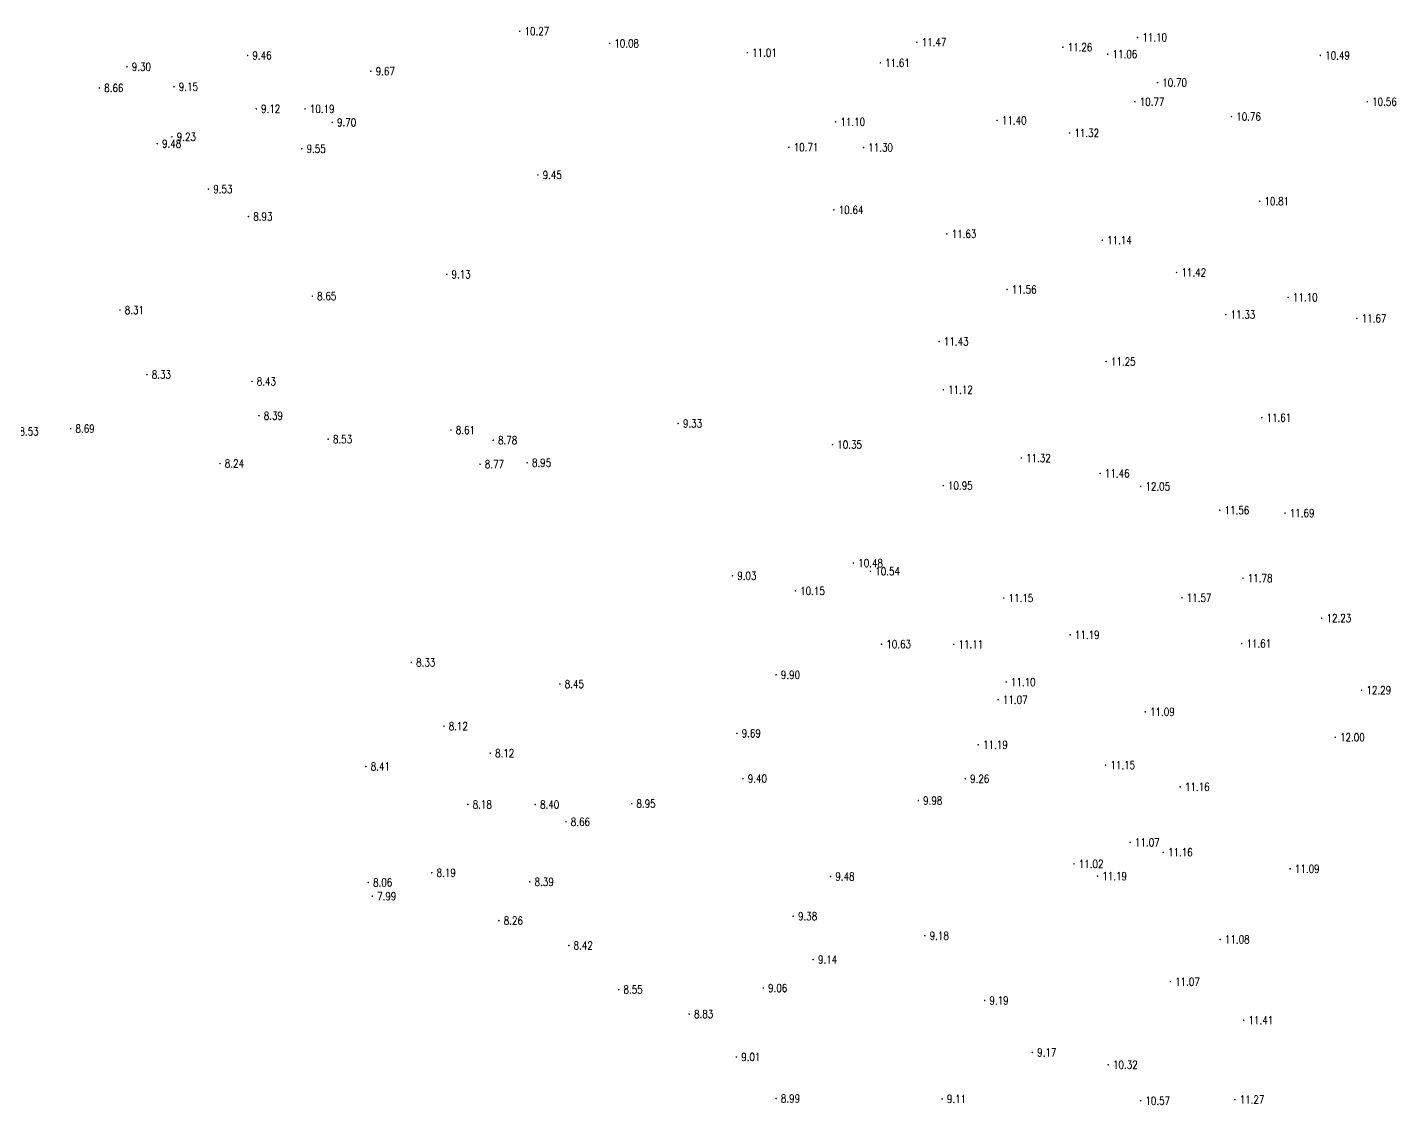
# Model space of a CAD drawing. Extents: x 476861 to 479475, y 2367369 to 2370541.
# Drawn here: x 477929.7 to 478100.3, y 2368490.8 to 2368625.5 of the extents above; entities that cross this region are included whole.
import ezdxf
from ezdxf.enums import TextEntityAlignment as Align

# ---------------------------------------------------------------- set-up
doc = ezdxf.new("R2010")
doc.units = 0
doc.header["$LTSCALE"] = 0.5
doc.layers.get('0').update_dxf_attribs({"linetype": 'CONTINUOUS'})
doc.layers.add('GCD', color=1, linetype='CONTINUOUS')
doc.styles.add('HZ', font='rs.shx', dxfattribs={"width": 0.8, "bigfont": 'hztxt.shx'})

# ---------------------------------------------------------------- blocks, each defined once
blk = doc.blocks.new('GC200')
at = {"linetype": 'Continuous', "const_width": 0.2, "flags": 128}
blk.add_lwpolyline([(-0.1, 0, 1), (0.1, 0, 1)], format="xyb", close=True, dxfattribs=at)

msp = doc.modelspace()

# ---------------------------------------------------------------- block references
at = {"layer": 'GCD', "linetype": 'Continuous'}
ref = msp.add_blockref('GC200', (477991.28, 2368624.993, 10.271), dxfattribs=dict(at, xscale=0.5, yscale=0.5, zscale=0.5))
ref.add_attrib('height', '10.27', dxfattribs={"linetype": 'Continuous', "height": 1, "style": 'HZ', "width": 0.8}).set_placement((477991.88, 2368624.993, 10.271), align=Align.MIDDLE_LEFT)
ref = msp.add_blockref('GC200', (478002.507, 2368623.477, 10.077), dxfattribs=dict(at, xscale=0.5, yscale=0.5, zscale=0.5))
ref.add_attrib('height', '10.08', dxfattribs={"linetype": 'Continuous', "height": 1, "style": 'HZ', "width": 0.8}).set_placement((478003.107, 2368623.477, 10.077), align=Align.MIDDLE_LEFT)
ref = msp.add_blockref('GC200', (478040.922, 2368623.619, 11.47), dxfattribs=dict(at, xscale=0.5, yscale=0.5, zscale=0.5))
ref.add_attrib('height', '11.47', dxfattribs={"linetype": 'Continuous', "height": 1, "style": 'HZ', "width": 0.8}).set_placement((478041.522, 2368623.619, 11.47), align=Align.MIDDLE_LEFT)
ref = msp.add_blockref('GC200', (478059.167, 2368622.999, 11.264), dxfattribs=dict(at, xscale=0.5, yscale=0.5, zscale=0.5))
ref.add_attrib('height', '11.26', dxfattribs={"linetype": 'Continuous', "height": 1, "style": 'HZ', "width": 0.8}).set_placement((478059.767, 2368622.999, 11.264), align=Align.MIDDLE_LEFT)
ref = msp.add_blockref('GC200', (478068.501, 2368624.218, 11.102), dxfattribs=dict(at, xscale=0.5, yscale=0.5, zscale=0.5))
ref.add_attrib('height', '11.10', dxfattribs={"linetype": 'Continuous', "height": 1, "style": 'HZ', "width": 0.8}).set_placement((478069.101, 2368624.218, 11.102), align=Align.MIDDLE_LEFT)
ref = msp.add_blockref('GC200', (477957.268, 2368621.967, 9.461), dxfattribs=dict(at, xscale=0.5, yscale=0.5, zscale=0.5))
ref.add_attrib('height', '9.46', dxfattribs={"linetype": 'Continuous', "height": 1, "style": 'HZ', "width": 0.8}).set_placement((477957.868, 2368621.967, 9.461), align=Align.MIDDLE_LEFT)
ref = msp.add_blockref('GC200', (478019.729, 2368622.315, 11.01), dxfattribs=dict(at, xscale=0.5, yscale=0.5, zscale=0.5))
ref.add_attrib('height', '11.01', dxfattribs={"linetype": 'Continuous', "height": 1, "style": 'HZ', "width": 0.8}).set_placement((478020.329, 2368622.315, 11.01), align=Align.MIDDLE_LEFT)
ref = msp.add_blockref('GC200', (478064.785, 2368622.139, 11.064), dxfattribs=dict(at, xscale=0.5, yscale=0.5, zscale=0.5))
ref.add_attrib('height', '11.06', dxfattribs={"linetype": 'Continuous', "height": 1, "style": 'HZ', "width": 0.8}).set_placement((478065.385, 2368622.139, 11.064), align=Align.MIDDLE_LEFT)
ref = msp.add_blockref('GC200', (478091.352, 2368621.975, 10.491), dxfattribs=dict(at, xscale=0.5, yscale=0.5, zscale=0.5))
ref.add_attrib('height', '10.49', dxfattribs={"linetype": 'Continuous', "height": 1, "style": 'HZ', "width": 0.8}).set_placement((478091.952, 2368621.975, 10.491), align=Align.MIDDLE_LEFT)
ref = msp.add_blockref('GC200', (477942.198, 2368620.559, 9.298), dxfattribs=dict(at, xscale=0.5, yscale=0.5, zscale=0.5))
ref.add_attrib('height', '9.30', dxfattribs={"linetype": 'Continuous', "height": 1, "style": 'HZ', "width": 0.8}).set_placement((477942.798, 2368620.559, 9.298), align=Align.MIDDLE_LEFT)
ref = msp.add_blockref('GC200', (477972.68, 2368620, 9.672), dxfattribs=dict(at, xscale=0.5, yscale=0.5, zscale=0.5))
ref.add_attrib('height', '9.67', dxfattribs={"linetype": 'Continuous', "height": 1, "style": 'HZ', "width": 0.8}).set_placement((477973.28, 2368620, 9.672), align=Align.MIDDLE_LEFT)
ref = msp.add_blockref('GC200', (478036.353, 2368621.042, 11.614), dxfattribs=dict(at, xscale=0.5, yscale=0.5, zscale=0.5))
ref.add_attrib('height', '11.61', dxfattribs={"linetype": 'Continuous', "height": 1, "style": 'HZ', "width": 0.8}).set_placement((478036.953, 2368621.042, 11.614), align=Align.MIDDLE_LEFT)
ref = msp.add_blockref('GC200', (477938.747, 2368617.905, 8.665), dxfattribs=dict(at, xscale=0.5, yscale=0.5, zscale=0.5))
ref.add_attrib('height', '8.66', dxfattribs={"linetype": 'Continuous', "height": 1, "style": 'HZ', "width": 0.8}).set_placement((477939.347, 2368617.905, 8.665), align=Align.MIDDLE_LEFT)
ref = msp.add_blockref('GC200', (477948.071, 2368618.058, 9.15), dxfattribs=dict(at, xscale=0.5, yscale=0.5, zscale=0.5))
ref.add_attrib('height', '9.15', dxfattribs={"linetype": 'Continuous', "height": 1, "style": 'HZ', "width": 0.8}).set_placement((477948.671, 2368618.058, 9.15), align=Align.MIDDLE_LEFT)
ref = msp.add_blockref('GC200', (478070.997, 2368618.579, 10.701), dxfattribs=dict(at, xscale=0.5, yscale=0.5, zscale=0.5))
ref.add_attrib('height', '10.70', dxfattribs={"linetype": 'Continuous', "height": 1, "style": 'HZ', "width": 0.8}).set_placement((478071.597, 2368618.579, 10.701), align=Align.MIDDLE_LEFT)
ref = msp.add_blockref('GC200', (478068.176, 2368616.189, 10.774), dxfattribs=dict(at, xscale=0.5, yscale=0.5, zscale=0.5))
ref.add_attrib('height', '10.77', dxfattribs={"linetype": 'Continuous', "height": 1, "style": 'HZ', "width": 0.8}).set_placement((478068.776, 2368616.189, 10.774), align=Align.MIDDLE_LEFT)
ref = msp.add_blockref('GC200', (478097.22, 2368616.186, 10.56), dxfattribs=dict(at, xscale=0.5, yscale=0.5, zscale=0.5))
ref.add_attrib('height', '10.56', dxfattribs={"linetype": 'Continuous', "height": 1, "style": 'HZ', "width": 0.8}).set_placement((478097.82, 2368616.186, 10.56), align=Align.MIDDLE_LEFT)
ref = msp.add_blockref('GC200', (477958.355, 2368615.302, 9.12), dxfattribs=dict(at, xscale=0.5, yscale=0.5, zscale=0.5))
ref.add_attrib('height', '9.12', dxfattribs={"linetype": 'Continuous', "height": 1, "style": 'HZ', "width": 0.8}).set_placement((477958.955, 2368615.302, 9.12), align=Align.MIDDLE_LEFT)
ref = msp.add_blockref('GC200', (477964.444, 2368615.283, 10.19), dxfattribs=dict(at, xscale=0.5, yscale=0.5, zscale=0.5))
ref.add_attrib('height', '10.19', dxfattribs={"linetype": 'Continuous', "height": 1, "style": 'HZ', "width": 0.8}).set_placement((477965.044, 2368615.283, 10.19), align=Align.MIDDLE_LEFT)
ref = msp.add_blockref('GC200', (477967.847, 2368613.603, 9.702), dxfattribs=dict(at, xscale=0.5, yscale=0.5, zscale=0.5))
ref.add_attrib('height', '9.70', dxfattribs={"linetype": 'Continuous', "height": 1, "style": 'HZ', "width": 0.8}).set_placement((477968.447, 2368613.603, 9.702), align=Align.MIDDLE_LEFT)
ref = msp.add_blockref('GC200', (478030.759, 2368613.661, 11.101), dxfattribs=dict(at, xscale=0.5, yscale=0.5, zscale=0.5))
ref.add_attrib('height', '11.10', dxfattribs={"linetype": 'Continuous', "height": 1, "style": 'HZ', "width": 0.8}).set_placement((478031.359, 2368613.661, 11.101), align=Align.MIDDLE_LEFT)
ref = msp.add_blockref('GC200', (478050.944, 2368613.843, 11.4), dxfattribs=dict(at, xscale=0.5, yscale=0.5, zscale=0.5))
ref.add_attrib('height', '11.40', dxfattribs={"linetype": 'Continuous', "height": 1, "style": 'HZ', "width": 0.8}).set_placement((478051.544, 2368613.843, 11.4), align=Align.MIDDLE_LEFT)
ref = msp.add_blockref('GC200', (478080.232, 2368614.325, 10.755), dxfattribs=dict(at, xscale=0.5, yscale=0.5, zscale=0.5))
ref.add_attrib('height', '10.76', dxfattribs={"linetype": 'Continuous', "height": 1, "style": 'HZ', "width": 0.8}).set_placement((478080.832, 2368614.325, 10.755), align=Align.MIDDLE_LEFT)
ref = msp.add_blockref('GC200', (477947.813, 2368611.795, 9.225), dxfattribs=dict(at, xscale=0.5, yscale=0.5, zscale=0.5))
ref.add_attrib('height', '9.23', dxfattribs={"linetype": 'Continuous', "height": 1, "style": 'HZ', "width": 0.8}).set_placement((477948.413, 2368611.795, 9.225), align=Align.MIDDLE_LEFT)
ref = msp.add_blockref('GC200', (478060.005, 2368612.279, 11.32), dxfattribs=dict(at, xscale=0.5, yscale=0.5, zscale=0.5))
ref.add_attrib('height', '11.32', dxfattribs={"linetype": 'Continuous', "height": 1, "style": 'HZ', "width": 0.8}).set_placement((478060.605, 2368612.279, 11.32), align=Align.MIDDLE_LEFT)
ref = msp.add_blockref('GC200', (477945.978, 2368610.935, 9.48), dxfattribs=dict(at, xscale=0.5, yscale=0.5, zscale=0.5))
ref.add_attrib('height', '9.48', dxfattribs={"linetype": 'Continuous', "height": 1, "style": 'HZ', "width": 0.8}).set_placement((477946.578, 2368610.935, 9.48), align=Align.MIDDLE_LEFT)
ref = msp.add_blockref('GC200', (477964.04, 2368610.298, 9.548), dxfattribs=dict(at, xscale=0.5, yscale=0.5, zscale=0.5))
ref.add_attrib('height', '9.55', dxfattribs={"linetype": 'Continuous', "height": 1, "style": 'HZ', "width": 0.8}).set_placement((477964.64, 2368610.298, 9.548), align=Align.MIDDLE_LEFT)
ref = msp.add_blockref('GC200', (478024.925, 2368610.482, 10.71), dxfattribs=dict(at, xscale=0.5, yscale=0.5, zscale=0.5))
ref.add_attrib('height', '10.71', dxfattribs={"linetype": 'Continuous', "height": 1, "style": 'HZ', "width": 0.8}).set_placement((478025.525, 2368610.482, 10.71), align=Align.MIDDLE_LEFT)
ref = msp.add_blockref('GC200', (478034.247, 2368610.46, 11.296), dxfattribs=dict(at, xscale=0.5, yscale=0.5, zscale=0.5))
ref.add_attrib('height', '11.30', dxfattribs={"linetype": 'Continuous', "height": 1, "style": 'HZ', "width": 0.8}).set_placement((478034.847, 2368610.46, 11.296), align=Align.MIDDLE_LEFT)
ref = msp.add_blockref('GC200', (477993.542, 2368607.022, 9.45), dxfattribs=dict(at, xscale=0.5, yscale=0.5, zscale=0.5))
ref.add_attrib('height', '9.45', dxfattribs={"linetype": 'Continuous', "height": 1, "style": 'HZ', "width": 0.8}).set_placement((477994.142, 2368607.022, 9.45), align=Align.MIDDLE_LEFT)
ref = msp.add_blockref('GC200', (477952.376, 2368605.256, 9.534), dxfattribs=dict(at, xscale=0.5, yscale=0.5, zscale=0.5))
ref.add_attrib('height', '9.53', dxfattribs={"linetype": 'Continuous', "height": 1, "style": 'HZ', "width": 0.8}).set_placement((477952.976, 2368605.256, 9.534), align=Align.MIDDLE_LEFT)
ref = msp.add_blockref('GC200', (478030.549, 2368602.657, 10.638), dxfattribs=dict(at, xscale=0.5, yscale=0.5, zscale=0.5))
ref.add_attrib('height', '10.64', dxfattribs={"linetype": 'Continuous', "height": 1, "style": 'HZ', "width": 0.8}).set_placement((478031.149, 2368602.657, 10.638), align=Align.MIDDLE_LEFT)
ref = msp.add_blockref('GC200', (478083.762, 2368603.738, 10.811), dxfattribs=dict(at, xscale=0.5, yscale=0.5, zscale=0.5))
ref.add_attrib('height', '10.81', dxfattribs={"linetype": 'Continuous', "height": 1, "style": 'HZ', "width": 0.8}).set_placement((478084.362, 2368603.738, 10.811), align=Align.MIDDLE_LEFT)
ref = msp.add_blockref('GC200', (477957.379, 2368601.825, 8.928), dxfattribs=dict(at, xscale=0.5, yscale=0.5, zscale=0.5))
ref.add_attrib('height', '8.93', dxfattribs={"linetype": 'Continuous', "height": 1, "style": 'HZ', "width": 0.8}).set_placement((477957.979, 2368601.825, 8.928), align=Align.MIDDLE_LEFT)
ref = msp.add_blockref('GC200', (478044.673, 2368599.65, 11.625), dxfattribs=dict(at, xscale=0.5, yscale=0.5, zscale=0.5))
ref.add_attrib('height', '11.63', dxfattribs={"linetype": 'Continuous', "height": 1, "style": 'HZ', "width": 0.8}).set_placement((478045.273, 2368599.65, 11.625), align=Align.MIDDLE_LEFT)
ref = msp.add_blockref('GC200', (478064.094, 2368598.86, 11.135), dxfattribs=dict(at, xscale=0.5, yscale=0.5, zscale=0.5))
ref.add_attrib('height', '11.14', dxfattribs={"linetype": 'Continuous', "height": 1, "style": 'HZ', "width": 0.8}).set_placement((478064.694, 2368598.86, 11.135), align=Align.MIDDLE_LEFT)
ref = msp.add_blockref('GC200', (477982.157, 2368594.6, 9.13), dxfattribs=dict(at, xscale=0.5, yscale=0.5, zscale=0.5))
ref.add_attrib('height', '9.13', dxfattribs={"linetype": 'Continuous', "height": 1, "style": 'HZ', "width": 0.8}).set_placement((477982.757, 2368594.6, 9.13), align=Align.MIDDLE_LEFT)
ref = msp.add_blockref('GC200', (478073.386, 2368594.828, 11.421), dxfattribs=dict(at, xscale=0.5, yscale=0.5, zscale=0.5))
ref.add_attrib('height', '11.42', dxfattribs={"linetype": 'Continuous', "height": 1, "style": 'HZ', "width": 0.8}).set_placement((478073.986, 2368594.828, 11.421), align=Align.MIDDLE_LEFT)
ref = msp.add_blockref('GC200', (478052.197, 2368592.704, 11.561), dxfattribs=dict(at, xscale=0.5, yscale=0.5, zscale=0.5))
ref.add_attrib('height', '11.56', dxfattribs={"linetype": 'Continuous', "height": 1, "style": 'HZ', "width": 0.8}).set_placement((478052.797, 2368592.704, 11.561), align=Align.MIDDLE_LEFT)
ref = msp.add_blockref('GC200', (477965.358, 2368591.874, 8.65), dxfattribs=dict(at, xscale=0.5, yscale=0.5, zscale=0.5))
ref.add_attrib('height', '8.65', dxfattribs={"linetype": 'Continuous', "height": 1, "style": 'HZ', "width": 0.8}).set_placement((477965.958, 2368591.874, 8.65), align=Align.MIDDLE_LEFT)
ref = msp.add_blockref('GC200', (478087.327, 2368591.722, 11.102), dxfattribs=dict(at, xscale=0.5, yscale=0.5, zscale=0.5))
ref.add_attrib('height', '11.10', dxfattribs={"linetype": 'Continuous', "height": 1, "style": 'HZ', "width": 0.8}).set_placement((478087.927, 2368591.722, 11.102), align=Align.MIDDLE_LEFT)
ref = msp.add_blockref('GC200', (477941.316, 2368590.139, 8.312), dxfattribs=dict(at, xscale=0.5, yscale=0.5, zscale=0.5))
ref.add_attrib('height', '8.31', dxfattribs={"linetype": 'Continuous', "height": 1, "style": 'HZ', "width": 0.8}).set_placement((477941.916, 2368590.139, 8.312), align=Align.MIDDLE_LEFT)
ref = msp.add_blockref('GC200', (478079.533, 2368589.56, 11.325), dxfattribs=dict(at, xscale=0.5, yscale=0.5, zscale=0.5))
ref.add_attrib('height', '11.33', dxfattribs={"linetype": 'Continuous', "height": 1, "style": 'HZ', "width": 0.8}).set_placement((478080.133, 2368589.56, 11.325), align=Align.MIDDLE_LEFT)
ref = msp.add_blockref('GC200', (478095.918, 2368589.091, 11.665), dxfattribs=dict(at, xscale=0.5, yscale=0.5, zscale=0.5))
ref.add_attrib('height', '11.67', dxfattribs={"linetype": 'Continuous', "height": 1, "style": 'HZ', "width": 0.8}).set_placement((478096.518, 2368589.091, 11.665), align=Align.MIDDLE_LEFT)
ref = msp.add_blockref('GC200', (478043.698, 2368586.201, 11.43), dxfattribs=dict(at, xscale=0.5, yscale=0.5, zscale=0.5))
ref.add_attrib('height', '11.43', dxfattribs={"linetype": 'Continuous', "height": 1, "style": 'HZ', "width": 0.8}).set_placement((478044.298, 2368586.201, 11.43), align=Align.MIDDLE_LEFT)
ref = msp.add_blockref('GC200', (478064.575, 2368583.691, 11.248), dxfattribs=dict(at, xscale=0.5, yscale=0.5, zscale=0.5))
ref.add_attrib('height', '11.25', dxfattribs={"linetype": 'Continuous', "height": 1, "style": 'HZ', "width": 0.8}).set_placement((478065.175, 2368583.691, 11.248), align=Align.MIDDLE_LEFT)
ref = msp.add_blockref('GC200', (477944.687, 2368582.07, 8.326), dxfattribs=dict(at, xscale=0.5, yscale=0.5, zscale=0.5))
ref.add_attrib('height', '8.33', dxfattribs={"linetype": 'Continuous', "height": 1, "style": 'HZ', "width": 0.8}).set_placement((477945.287, 2368582.07, 8.326), align=Align.MIDDLE_LEFT)
ref = msp.add_blockref('GC200', (477957.823, 2368581.209, 8.43), dxfattribs=dict(at, xscale=0.5, yscale=0.5, zscale=0.5))
ref.add_attrib('height', '8.43', dxfattribs={"linetype": 'Continuous', "height": 1, "style": 'HZ', "width": 0.8}).set_placement((477958.423, 2368581.209, 8.43), align=Align.MIDDLE_LEFT)
ref = msp.add_blockref('GC200', (478044.223, 2368580.171, 11.12), dxfattribs=dict(at, xscale=0.5, yscale=0.5, zscale=0.5))
ref.add_attrib('height', '11.12', dxfattribs={"linetype": 'Continuous', "height": 1, "style": 'HZ', "width": 0.8}).set_placement((478044.823, 2368580.171, 11.12), align=Align.MIDDLE_LEFT)
ref = msp.add_blockref('GC200', (477958.687, 2368576.923, 8.386), dxfattribs=dict(at, xscale=0.5, yscale=0.5, zscale=0.5))
ref.add_attrib('height', '8.39', dxfattribs={"linetype": 'Continuous', "height": 1, "style": 'HZ', "width": 0.8}).set_placement((477959.287, 2368576.923, 8.386), align=Align.MIDDLE_LEFT)
ref = msp.add_blockref('GC200', (477935.159, 2368575.308, 8.685), dxfattribs=dict(at, xscale=0.5, yscale=0.5, zscale=0.5))
ref.add_attrib('height', '8.69', dxfattribs={"linetype": 'Continuous', "height": 1, "style": 'HZ', "width": 0.8}).set_placement((477935.759, 2368575.308, 8.685), align=Align.MIDDLE_LEFT)
ref = msp.add_blockref('GC200', (478011.077, 2368575.952, 9.33), dxfattribs=dict(at, xscale=0.5, yscale=0.5, zscale=0.5))
ref.add_attrib('height', '9.33', dxfattribs={"linetype": 'Continuous', "height": 1, "style": 'HZ', "width": 0.8}).set_placement((478011.677, 2368575.952, 9.33), align=Align.MIDDLE_LEFT)
ref = msp.add_blockref('GC200', (478084.024, 2368576.673, 11.611), dxfattribs=dict(at, xscale=0.5, yscale=0.5, zscale=0.5))
ref.add_attrib('height', '11.61', dxfattribs={"linetype": 'Continuous', "height": 1, "style": 'HZ', "width": 0.8}).set_placement((478084.624, 2368576.673, 11.611), align=Align.MIDDLE_LEFT)
ref = msp.add_blockref('GC200', (477928.151, 2368574.959, 8.53), dxfattribs=dict(at, xscale=0.5, yscale=0.5, zscale=0.5))
ref.add_attrib('height', '8.53', dxfattribs={"linetype": 'Continuous', "height": 1, "style": 'HZ', "width": 0.8}).set_placement((477928.751, 2368574.959, 8.53), align=Align.MIDDLE_LEFT)
ref = msp.add_blockref('GC200', (477967.338, 2368573.986, 8.531), dxfattribs=dict(at, xscale=0.5, yscale=0.5, zscale=0.5))
ref.add_attrib('height', '8.53', dxfattribs={"linetype": 'Continuous', "height": 1, "style": 'HZ', "width": 0.8}).set_placement((477967.938, 2368573.986, 8.531), align=Align.MIDDLE_LEFT)
ref = msp.add_blockref('GC200', (477982.693, 2368575.132, 8.613), dxfattribs=dict(at, xscale=0.5, yscale=0.5, zscale=0.5))
ref.add_attrib('height', '8.61', dxfattribs={"linetype": 'Continuous', "height": 1, "style": 'HZ', "width": 0.8}).set_placement((477983.293, 2368575.132, 8.613), align=Align.MIDDLE_LEFT)
ref = msp.add_blockref('GC200', (477987.971, 2368573.858, 8.781), dxfattribs=dict(at, xscale=0.5, yscale=0.5, zscale=0.5))
ref.add_attrib('height', '8.78', dxfattribs={"linetype": 'Continuous', "height": 1, "style": 'HZ', "width": 0.8}).set_placement((477988.571, 2368573.858, 8.781), align=Align.MIDDLE_LEFT)
ref = msp.add_blockref('GC200', (478030.373, 2368573.306, 10.35), dxfattribs=dict(at, xscale=0.5, yscale=0.5, zscale=0.5))
ref.add_attrib('height', '10.35', dxfattribs={"linetype": 'Continuous', "height": 1, "style": 'HZ', "width": 0.8}).set_placement((478030.973, 2368573.306, 10.35), align=Align.MIDDLE_LEFT)
ref = msp.add_blockref('GC200', (477953.823, 2368570.946, 8.235), dxfattribs=dict(at, xscale=0.5, yscale=0.5, zscale=0.5))
ref.add_attrib('height', '8.24', dxfattribs={"linetype": 'Continuous', "height": 1, "style": 'HZ', "width": 0.8}).set_placement((477954.423, 2368570.946, 8.235), align=Align.MIDDLE_LEFT)
ref = msp.add_blockref('GC200', (477986.323, 2368570.854, 8.766), dxfattribs=dict(at, xscale=0.5, yscale=0.5, zscale=0.5))
ref.add_attrib('height', '8.77', dxfattribs={"linetype": 'Continuous', "height": 1, "style": 'HZ', "width": 0.8}).set_placement((477986.923, 2368570.854, 8.766), align=Align.MIDDLE_LEFT)
ref = msp.add_blockref('GC200', (477992.209, 2368571.044, 8.948), dxfattribs=dict(at, xscale=0.5, yscale=0.5, zscale=0.5))
ref.add_attrib('height', '8.95', dxfattribs={"linetype": 'Continuous', "height": 1, "style": 'HZ', "width": 0.8}).set_placement((477992.809, 2368571.044, 8.948), align=Align.MIDDLE_LEFT)
ref = msp.add_blockref('GC200', (478053.973, 2368571.631, 11.321), dxfattribs=dict(at, xscale=0.5, yscale=0.5, zscale=0.5))
ref.add_attrib('height', '11.32', dxfattribs={"linetype": 'Continuous', "height": 1, "style": 'HZ', "width": 0.8}).set_placement((478054.573, 2368571.631, 11.321), align=Align.MIDDLE_LEFT)
ref = msp.add_blockref('GC200', (478063.824, 2368569.706, 11.456), dxfattribs=dict(at, xscale=0.5, yscale=0.5, zscale=0.5))
ref.add_attrib('height', '11.46', dxfattribs={"linetype": 'Continuous', "height": 1, "style": 'HZ', "width": 0.8}).set_placement((478064.424, 2368569.706, 11.456), align=Align.MIDDLE_LEFT)
ref = msp.add_blockref('GC200', (478044.208, 2368568.184, 10.954), dxfattribs=dict(at, xscale=0.5, yscale=0.5, zscale=0.5))
ref.add_attrib('height', '10.95', dxfattribs={"linetype": 'Continuous', "height": 1, "style": 'HZ', "width": 0.8}).set_placement((478044.808, 2368568.184, 10.954), align=Align.MIDDLE_LEFT)
ref = msp.add_blockref('GC200', (478068.887, 2368568.077, 12.052), dxfattribs=dict(at, xscale=0.5, yscale=0.5, zscale=0.5))
ref.add_attrib('height', '12.05', dxfattribs={"linetype": 'Continuous', "height": 1, "style": 'HZ', "width": 0.8}).set_placement((478069.487, 2368568.077, 12.052), align=Align.MIDDLE_LEFT)
ref = msp.add_blockref('GC200', (478078.781, 2368565.105, 11.556), dxfattribs=dict(at, xscale=0.5, yscale=0.5, zscale=0.5))
ref.add_attrib('height', '11.56', dxfattribs={"linetype": 'Continuous', "height": 1, "style": 'HZ', "width": 0.8}).set_placement((478079.381, 2368565.105, 11.556), align=Align.MIDDLE_LEFT)
ref = msp.add_blockref('GC200', (478086.931, 2368564.743, 11.691), dxfattribs=dict(at, xscale=0.5, yscale=0.5, zscale=0.5))
ref.add_attrib('height', '11.69', dxfattribs={"linetype": 'Continuous', "height": 1, "style": 'HZ', "width": 0.8}).set_placement((478087.531, 2368564.743, 11.691), align=Align.MIDDLE_LEFT)
ref = msp.add_blockref('GC200', (478032.989, 2368558.496, 10.48), dxfattribs=dict(at, xscale=0.5, yscale=0.5, zscale=0.5))
ref.add_attrib('height', '10.48', dxfattribs={"linetype": 'Continuous', "height": 1, "style": 'HZ', "width": 0.8}).set_placement((478033.589, 2368558.496, 10.48), align=Align.MIDDLE_LEFT)
ref = msp.add_blockref('GC200', (478017.868, 2368556.911, 9.03), dxfattribs=dict(at, xscale=0.5, yscale=0.5, zscale=0.5))
ref.add_attrib('height', '9.03', dxfattribs={"linetype": 'Continuous', "height": 1, "style": 'HZ', "width": 0.8}).set_placement((478018.468, 2368556.911, 9.03), align=Align.MIDDLE_LEFT)
ref = msp.add_blockref('GC200', (478035.121, 2368557.466, 10.542), dxfattribs=dict(at, xscale=0.5, yscale=0.5, zscale=0.5))
ref.add_attrib('height', '10.54', dxfattribs={"linetype": 'Continuous', "height": 1, "style": 'HZ', "width": 0.8}).set_placement((478035.721, 2368557.466, 10.542), align=Align.MIDDLE_LEFT)
ref = msp.add_blockref('GC200', (478081.68, 2368556.607, 11.776), dxfattribs=dict(at, xscale=0.5, yscale=0.5, zscale=0.5))
ref.add_attrib('height', '11.78', dxfattribs={"linetype": 'Continuous', "height": 1, "style": 'HZ', "width": 0.8}).set_placement((478082.28, 2368556.607, 11.776), align=Align.MIDDLE_LEFT)
ref = msp.add_blockref('GC200', (478025.733, 2368555.02, 10.15), dxfattribs=dict(at, xscale=0.5, yscale=0.5, zscale=0.5))
ref.add_attrib('height', '10.15', dxfattribs={"linetype": 'Continuous', "height": 1, "style": 'HZ', "width": 0.8}).set_placement((478026.333, 2368555.02, 10.15), align=Align.MIDDLE_LEFT)
ref = msp.add_blockref('GC200', (478051.789, 2368554.128, 11.147), dxfattribs=dict(at, xscale=0.5, yscale=0.5, zscale=0.5))
ref.add_attrib('height', '11.15', dxfattribs={"linetype": 'Continuous', "height": 1, "style": 'HZ', "width": 0.8}).set_placement((478052.389, 2368554.128, 11.147), align=Align.MIDDLE_LEFT)
ref = msp.add_blockref('GC200', (478074.057, 2368554.154, 11.573), dxfattribs=dict(at, xscale=0.5, yscale=0.5, zscale=0.5))
ref.add_attrib('height', '11.57', dxfattribs={"linetype": 'Continuous', "height": 1, "style": 'HZ', "width": 0.8}).set_placement((478074.657, 2368554.154, 11.573), align=Align.MIDDLE_LEFT)
ref = msp.add_blockref('GC200', (478091.523, 2368551.611, 12.228), dxfattribs=dict(at, xscale=0.5, yscale=0.5, zscale=0.5))
ref.add_attrib('height', '12.23', dxfattribs={"linetype": 'Continuous', "height": 1, "style": 'HZ', "width": 0.8}).set_placement((478092.123, 2368551.611, 12.228), align=Align.MIDDLE_LEFT)
ref = msp.add_blockref('GC200', (478036.505, 2368548.355, 10.631), dxfattribs=dict(at, xscale=0.5, yscale=0.5, zscale=0.5))
ref.add_attrib('height', '10.63', dxfattribs={"linetype": 'Continuous', "height": 1, "style": 'HZ', "width": 0.8}).set_placement((478037.105, 2368548.355, 10.631), align=Align.MIDDLE_LEFT)
ref = msp.add_blockref('GC200', (478045.525, 2368548.334, 11.109), dxfattribs=dict(at, xscale=0.5, yscale=0.5, zscale=0.5))
ref.add_attrib('height', '11.11', dxfattribs={"linetype": 'Continuous', "height": 1, "style": 'HZ', "width": 0.8}).set_placement((478046.125, 2368548.334, 11.109), align=Align.MIDDLE_LEFT)
ref = msp.add_blockref('GC200', (478060.077, 2368549.521, 11.188), dxfattribs=dict(at, xscale=0.5, yscale=0.5, zscale=0.5))
ref.add_attrib('height', '11.19', dxfattribs={"linetype": 'Continuous', "height": 1, "style": 'HZ', "width": 0.8}).set_placement((478060.677, 2368549.521, 11.188), align=Align.MIDDLE_LEFT)
ref = msp.add_blockref('GC200', (478081.518, 2368548.43, 11.608), dxfattribs=dict(at, xscale=0.5, yscale=0.5, zscale=0.5))
ref.add_attrib('height', '11.61', dxfattribs={"linetype": 'Continuous', "height": 1, "style": 'HZ', "width": 0.8}).set_placement((478082.118, 2368548.43, 11.608), align=Align.MIDDLE_LEFT)
ref = msp.add_blockref('GC200', (477977.733, 2368546.072, 8.334), dxfattribs=dict(at, xscale=0.5, yscale=0.5, zscale=0.5))
ref.add_attrib('height', '8.33', dxfattribs={"linetype": 'Continuous', "height": 1, "style": 'HZ', "width": 0.8}).set_placement((477978.333, 2368546.072, 8.334), align=Align.MIDDLE_LEFT)
ref = msp.add_blockref('GC200', (478023.322, 2368544.521, 9.902), dxfattribs=dict(at, xscale=0.5, yscale=0.5, zscale=0.5))
ref.add_attrib('height', '9.90', dxfattribs={"linetype": 'Continuous', "height": 1, "style": 'HZ', "width": 0.8}).set_placement((478023.922, 2368544.521, 9.902), align=Align.MIDDLE_LEFT)
ref = msp.add_blockref('GC200', (477996.3, 2368543.374, 8.45), dxfattribs=dict(at, xscale=0.5, yscale=0.5, zscale=0.5))
ref.add_attrib('height', '8.45', dxfattribs={"linetype": 'Continuous', "height": 1, "style": 'HZ', "width": 0.8}).set_placement((477996.9, 2368543.374, 8.45), align=Align.MIDDLE_LEFT)
ref = msp.add_blockref('GC200', (478052.079, 2368543.615, 11.101), dxfattribs=dict(at, xscale=0.5, yscale=0.5, zscale=0.5))
ref.add_attrib('height', '11.10', dxfattribs={"linetype": 'Continuous', "height": 1, "style": 'HZ', "width": 0.8}).set_placement((478052.679, 2368543.615, 11.101), align=Align.MIDDLE_LEFT)
ref = msp.add_blockref('GC200', (478051.076, 2368541.402, 11.069), dxfattribs=dict(at, xscale=0.5, yscale=0.5, zscale=0.5))
ref.add_attrib('height', '11.07', dxfattribs={"linetype": 'Continuous', "height": 1, "style": 'HZ', "width": 0.8}).set_placement((478051.676, 2368541.402, 11.069), align=Align.MIDDLE_LEFT)
ref = msp.add_blockref('GC200', (478096.508, 2368542.602, 12.294), dxfattribs=dict(at, xscale=0.5, yscale=0.5, zscale=0.5))
ref.add_attrib('height', '12.29', dxfattribs={"linetype": 'Continuous', "height": 1, "style": 'HZ', "width": 0.8}).set_placement((478097.108, 2368542.602, 12.294), align=Align.MIDDLE_LEFT)
ref = msp.add_blockref('GC200', (478069.463, 2368539.895, 11.092), dxfattribs=dict(at, xscale=0.5, yscale=0.5, zscale=0.5))
ref.add_attrib('height', '11.09', dxfattribs={"linetype": 'Continuous', "height": 1, "style": 'HZ', "width": 0.8}).set_placement((478070.063, 2368539.895, 11.092), align=Align.MIDDLE_LEFT)
ref = msp.add_blockref('GC200', (477981.81, 2368538.103, 8.118), dxfattribs=dict(at, xscale=0.5, yscale=0.5, zscale=0.5))
ref.add_attrib('height', '8.12', dxfattribs={"linetype": 'Continuous', "height": 1, "style": 'HZ', "width": 0.8}).set_placement((477982.41, 2368538.103, 8.118), align=Align.MIDDLE_LEFT)
ref = msp.add_blockref('GC200', (478018.423, 2368537.202, 9.686), dxfattribs=dict(at, xscale=0.5, yscale=0.5, zscale=0.5))
ref.add_attrib('height', '9.69', dxfattribs={"linetype": 'Continuous', "height": 1, "style": 'HZ', "width": 0.8}).set_placement((478019.023, 2368537.202, 9.686), align=Align.MIDDLE_LEFT)
ref = msp.add_blockref('GC200', (478093.211, 2368536.709, 11.997), dxfattribs=dict(at, xscale=0.5, yscale=0.5, zscale=0.5))
ref.add_attrib('height', '12.00', dxfattribs={"linetype": 'Continuous', "height": 1, "style": 'HZ', "width": 0.8}).set_placement((478093.811, 2368536.709, 11.997), align=Align.MIDDLE_LEFT)
ref = msp.add_blockref('GC200', (477987.603, 2368534.724, 8.118), dxfattribs=dict(at, xscale=0.5, yscale=0.5, zscale=0.5))
ref.add_attrib('height', '8.12', dxfattribs={"linetype": 'Continuous', "height": 1, "style": 'HZ', "width": 0.8}).set_placement((477988.203, 2368534.724, 8.118), align=Align.MIDDLE_LEFT)
ref = msp.add_blockref('GC200', (478048.596, 2368535.771, 11.192), dxfattribs=dict(at, xscale=0.5, yscale=0.5, zscale=0.5))
ref.add_attrib('height', '11.19', dxfattribs={"linetype": 'Continuous', "height": 1, "style": 'HZ', "width": 0.8}).set_placement((478049.196, 2368535.771, 11.192), align=Align.MIDDLE_LEFT)
ref = msp.add_blockref('GC200', (477972.053, 2368533.062, 8.407), dxfattribs=dict(at, xscale=0.5, yscale=0.5, zscale=0.5))
ref.add_attrib('height', '8.41', dxfattribs={"linetype": 'Continuous', "height": 1, "style": 'HZ', "width": 0.8}).set_placement((477972.653, 2368533.062, 8.407), align=Align.MIDDLE_LEFT)
ref = msp.add_blockref('GC200', (478064.508, 2368533.232, 11.153), dxfattribs=dict(at, xscale=0.5, yscale=0.5, zscale=0.5))
ref.add_attrib('height', '11.15', dxfattribs={"linetype": 'Continuous', "height": 1, "style": 'HZ', "width": 0.8}).set_placement((478065.108, 2368533.232, 11.153), align=Align.MIDDLE_LEFT)
ref = msp.add_blockref('GC200', (478019.187, 2368531.538, 9.4), dxfattribs=dict(at, xscale=0.5, yscale=0.5, zscale=0.5))
ref.add_attrib('height', '9.40', dxfattribs={"linetype": 'Continuous', "height": 1, "style": 'HZ', "width": 0.8}).set_placement((478019.787, 2368531.538, 9.4), align=Align.MIDDLE_LEFT)
ref = msp.add_blockref('GC200', (478046.978, 2368531.524, 9.258), dxfattribs=dict(at, xscale=0.5, yscale=0.5, zscale=0.5))
ref.add_attrib('height', '9.26', dxfattribs={"linetype": 'Continuous', "height": 1, "style": 'HZ', "width": 0.8}).set_placement((478047.578, 2368531.524, 9.258), align=Align.MIDDLE_LEFT)
ref = msp.add_blockref('GC200', (478073.831, 2368530.518, 11.155), dxfattribs=dict(at, xscale=0.5, yscale=0.5, zscale=0.5))
ref.add_attrib('height', '11.16', dxfattribs={"linetype": 'Continuous', "height": 1, "style": 'HZ', "width": 0.8}).set_placement((478074.431, 2368530.518, 11.155), align=Align.MIDDLE_LEFT)
ref = msp.add_blockref('GC200', (477984.801, 2368528.315, 8.176), dxfattribs=dict(at, xscale=0.5, yscale=0.5, zscale=0.5))
ref.add_attrib('height', '8.18', dxfattribs={"linetype": 'Continuous', "height": 1, "style": 'HZ', "width": 0.8}).set_placement((477985.401, 2368528.315, 8.176), align=Align.MIDDLE_LEFT)
ref = msp.add_blockref('GC200', (477993.22, 2368528.297, 8.395), dxfattribs=dict(at, xscale=0.5, yscale=0.5, zscale=0.5))
ref.add_attrib('height', '8.40', dxfattribs={"linetype": 'Continuous', "height": 1, "style": 'HZ', "width": 0.8}).set_placement((477993.82, 2368528.297, 8.395), align=Align.MIDDLE_LEFT)
ref = msp.add_blockref('GC200', (478005.269, 2368528.413, 8.949), dxfattribs=dict(at, xscale=0.5, yscale=0.5, zscale=0.5))
ref.add_attrib('height', '8.95', dxfattribs={"linetype": 'Continuous', "height": 1, "style": 'HZ', "width": 0.8}).set_placement((478005.869, 2368528.413, 8.949), align=Align.MIDDLE_LEFT)
ref = msp.add_blockref('GC200', (478041.105, 2368528.796, 9.975), dxfattribs=dict(at, xscale=0.5, yscale=0.5, zscale=0.5))
ref.add_attrib('height', '9.98', dxfattribs={"linetype": 'Continuous', "height": 1, "style": 'HZ', "width": 0.8}).set_placement((478041.705, 2368528.796, 9.975), align=Align.MIDDLE_LEFT)
ref = msp.add_blockref('GC200', (477997.067, 2368526.138, 8.66), dxfattribs=dict(at, xscale=0.5, yscale=0.5, zscale=0.5))
ref.add_attrib('height', '8.66', dxfattribs={"linetype": 'Continuous', "height": 1, "style": 'HZ', "width": 0.8}).set_placement((477997.667, 2368526.138, 8.66), align=Align.MIDDLE_LEFT)
ref = msp.add_blockref('GC200', (478067.578, 2368523.571, 11.069), dxfattribs=dict(at, xscale=0.5, yscale=0.5, zscale=0.5))
ref.add_attrib('height', '11.07', dxfattribs={"linetype": 'Continuous', "height": 1, "style": 'HZ', "width": 0.8}).set_placement((478068.178, 2368523.571, 11.069), align=Align.MIDDLE_LEFT)
ref = msp.add_blockref('GC200', (478071.711, 2368522.328, 11.16), dxfattribs=dict(at, xscale=0.5, yscale=0.5, zscale=0.5))
ref.add_attrib('height', '11.16', dxfattribs={"linetype": 'Continuous', "height": 1, "style": 'HZ', "width": 0.8}).set_placement((478072.311, 2368522.328, 11.16), align=Align.MIDDLE_LEFT)
ref = msp.add_blockref('GC200', (478060.557, 2368520.884, 11.021), dxfattribs=dict(at, xscale=0.5, yscale=0.5, zscale=0.5))
ref.add_attrib('height', '11.02', dxfattribs={"linetype": 'Continuous', "height": 1, "style": 'HZ', "width": 0.8}).set_placement((478061.157, 2368520.884, 11.021), align=Align.MIDDLE_LEFT)
ref = msp.add_blockref('GC200', (477980.29, 2368519.768, 8.185), dxfattribs=dict(at, xscale=0.5, yscale=0.5, zscale=0.5))
ref.add_attrib('height', '8.19', dxfattribs={"linetype": 'Continuous', "height": 1, "style": 'HZ', "width": 0.8}).set_placement((477980.89, 2368519.768, 8.185), align=Align.MIDDLE_LEFT)
ref = msp.add_blockref('GC200', (478030.122, 2368519.306, 9.481), dxfattribs=dict(at, xscale=0.5, yscale=0.5, zscale=0.5))
ref.add_attrib('height', '9.48', dxfattribs={"linetype": 'Continuous', "height": 1, "style": 'HZ', "width": 0.8}).set_placement((478030.722, 2368519.306, 9.481), align=Align.MIDDLE_LEFT)
ref = msp.add_blockref('GC200', (478063.502, 2368519.351, 11.189), dxfattribs=dict(at, xscale=0.5, yscale=0.5, zscale=0.5))
ref.add_attrib('height', '11.19', dxfattribs={"linetype": 'Continuous', "height": 1, "style": 'HZ', "width": 0.8}).set_placement((478064.102, 2368519.351, 11.189), align=Align.MIDDLE_LEFT)
ref = msp.add_blockref('GC200', (478087.575, 2368520.26, 11.087), dxfattribs=dict(at, xscale=0.5, yscale=0.5, zscale=0.5))
ref.add_attrib('height', '11.09', dxfattribs={"linetype": 'Continuous', "height": 1, "style": 'HZ', "width": 0.8}).set_placement((478088.175, 2368520.26, 11.087), align=Align.MIDDLE_LEFT)
ref = msp.add_blockref('GC200', (477972.352, 2368518.557, 8.059), dxfattribs=dict(at, xscale=0.5, yscale=0.5, zscale=0.5))
ref.add_attrib('height', '8.06', dxfattribs={"linetype": 'Continuous', "height": 1, "style": 'HZ', "width": 0.8}).set_placement((477972.952, 2368518.557, 8.059), align=Align.MIDDLE_LEFT)
ref = msp.add_blockref('GC200', (477992.537, 2368518.63, 8.386), dxfattribs=dict(at, xscale=0.5, yscale=0.5, zscale=0.5))
ref.add_attrib('height', '8.39', dxfattribs={"linetype": 'Continuous', "height": 1, "style": 'HZ', "width": 0.8}).set_placement((477993.137, 2368518.63, 8.386), align=Align.MIDDLE_LEFT)
ref = msp.add_blockref('GC200', (477972.854, 2368516.841, 7.991), dxfattribs=dict(at, xscale=0.5, yscale=0.5, zscale=0.5))
ref.add_attrib('height', '7.99', dxfattribs={"linetype": 'Continuous', "height": 1, "style": 'HZ', "width": 0.8}).set_placement((477973.454, 2368516.841, 7.991), align=Align.MIDDLE_LEFT)
ref = msp.add_blockref('GC200', (477988.682, 2368513.788, 8.258), dxfattribs=dict(at, xscale=0.5, yscale=0.5, zscale=0.5))
ref.add_attrib('height', '8.26', dxfattribs={"linetype": 'Continuous', "height": 1, "style": 'HZ', "width": 0.8}).set_placement((477989.282, 2368513.788, 8.258), align=Align.MIDDLE_LEFT)
ref = msp.add_blockref('GC200', (478025.459, 2368514.333, 9.38), dxfattribs=dict(at, xscale=0.5, yscale=0.5, zscale=0.5))
ref.add_attrib('height', '9.38', dxfattribs={"linetype": 'Continuous', "height": 1, "style": 'HZ', "width": 0.8}).set_placement((478026.059, 2368514.333, 9.38), align=Align.MIDDLE_LEFT)
ref = msp.add_blockref('GC200', (477997.415, 2368510.675, 8.424), dxfattribs=dict(at, xscale=0.5, yscale=0.5, zscale=0.5))
ref.add_attrib('height', '8.42', dxfattribs={"linetype": 'Continuous', "height": 1, "style": 'HZ', "width": 0.8}).set_placement((477998.015, 2368510.675, 8.424), align=Align.MIDDLE_LEFT)
ref = msp.add_blockref('GC200', (478041.917, 2368511.896, 9.184), dxfattribs=dict(at, xscale=0.5, yscale=0.5, zscale=0.5))
ref.add_attrib('height', '9.18', dxfattribs={"linetype": 'Continuous', "height": 1, "style": 'HZ', "width": 0.8}).set_placement((478042.517, 2368511.896, 9.184), align=Align.MIDDLE_LEFT)
ref = msp.add_blockref('GC200', (478078.822, 2368511.44, 11.08), dxfattribs=dict(at, xscale=0.5, yscale=0.5, zscale=0.5))
ref.add_attrib('height', '11.08', dxfattribs={"linetype": 'Continuous', "height": 1, "style": 'HZ', "width": 0.8}).set_placement((478079.422, 2368511.44, 11.08), align=Align.MIDDLE_LEFT)
ref = msp.add_blockref('GC200', (478027.952, 2368508.917, 9.139), dxfattribs=dict(at, xscale=0.5, yscale=0.5, zscale=0.5))
ref.add_attrib('height', '9.14', dxfattribs={"linetype": 'Continuous', "height": 1, "style": 'HZ', "width": 0.8}).set_placement((478028.552, 2368508.917, 9.139), align=Align.MIDDLE_LEFT)
ref = msp.add_blockref('GC200', (478021.726, 2368505.356, 9.063), dxfattribs=dict(at, xscale=0.5, yscale=0.5, zscale=0.5))
ref.add_attrib('height', '9.06', dxfattribs={"linetype": 'Continuous', "height": 1, "style": 'HZ', "width": 0.8}).set_placement((478022.326, 2368505.356, 9.063), align=Align.MIDDLE_LEFT)
ref = msp.add_blockref('GC200', (478072.6, 2368506.148, 11.065), dxfattribs=dict(at, xscale=0.5, yscale=0.5, zscale=0.5))
ref.add_attrib('height', '11.07', dxfattribs={"linetype": 'Continuous', "height": 1, "style": 'HZ', "width": 0.8}).set_placement((478073.2, 2368506.148, 11.065), align=Align.MIDDLE_LEFT)
ref = msp.add_blockref('GC200', (478003.654, 2368505.161, 8.547), dxfattribs=dict(at, xscale=0.5, yscale=0.5, zscale=0.5))
ref.add_attrib('height', '8.55', dxfattribs={"linetype": 'Continuous', "height": 1, "style": 'HZ', "width": 0.8}).set_placement((478004.254, 2368505.161, 8.547), align=Align.MIDDLE_LEFT)
ref = msp.add_blockref('GC200', (478049.391, 2368503.806, 9.186), dxfattribs=dict(at, xscale=0.5, yscale=0.5, zscale=0.5))
ref.add_attrib('height', '9.19', dxfattribs={"linetype": 'Continuous', "height": 1, "style": 'HZ', "width": 0.8}).set_placement((478049.991, 2368503.806, 9.186), align=Align.MIDDLE_LEFT)
ref = msp.add_blockref('GC200', (478012.47, 2368502.105, 8.829), dxfattribs=dict(at, xscale=0.5, yscale=0.5, zscale=0.5))
ref.add_attrib('height', '8.83', dxfattribs={"linetype": 'Continuous', "height": 1, "style": 'HZ', "width": 0.8}).set_placement((478013.07, 2368502.105, 8.829), align=Align.MIDDLE_LEFT)
ref = msp.add_blockref('GC200', (478081.765, 2368501.325, 11.411), dxfattribs=dict(at, xscale=0.5, yscale=0.5, zscale=0.5))
ref.add_attrib('height', '11.41', dxfattribs={"linetype": 'Continuous', "height": 1, "style": 'HZ', "width": 0.8}).set_placement((478082.365, 2368501.325, 11.411), align=Align.MIDDLE_LEFT)
ref = msp.add_blockref('GC200', (478018.366, 2368496.734, 9.005), dxfattribs=dict(at, xscale=0.5, yscale=0.5, zscale=0.5))
ref.add_attrib('height', '9.01', dxfattribs={"linetype": 'Continuous', "height": 1, "style": 'HZ', "width": 0.8}).set_placement((478018.966, 2368496.734, 9.005), align=Align.MIDDLE_LEFT)
ref = msp.add_blockref('GC200', (478055.36, 2368497.306, 9.17), dxfattribs=dict(at, xscale=0.5, yscale=0.5, zscale=0.5))
ref.add_attrib('height', '9.17', dxfattribs={"linetype": 'Continuous', "height": 1, "style": 'HZ', "width": 0.8}).set_placement((478055.96, 2368497.306, 9.17), align=Align.MIDDLE_LEFT)
ref = msp.add_blockref('GC200', (478064.836, 2368495.763, 10.319), dxfattribs=dict(at, xscale=0.5, yscale=0.5, zscale=0.5))
ref.add_attrib('height', '10.32', dxfattribs={"linetype": 'Continuous', "height": 1, "style": 'HZ', "width": 0.8}).set_placement((478065.436, 2368495.763, 10.319), align=Align.MIDDLE_LEFT)
ref = msp.add_blockref('GC200', (478023.323, 2368491.543, 8.994), dxfattribs=dict(at, xscale=0.5, yscale=0.5, zscale=0.5))
ref.add_attrib('height', '8.99', dxfattribs={"linetype": 'Continuous', "height": 1, "style": 'HZ', "width": 0.8}).set_placement((478023.923, 2368491.543, 8.994), align=Align.MIDDLE_LEFT)
ref = msp.add_blockref('GC200', (478044.073, 2368491.494, 9.108), dxfattribs=dict(at, xscale=0.5, yscale=0.5, zscale=0.5))
ref.add_attrib('height', '9.11', dxfattribs={"linetype": 'Continuous', "height": 1, "style": 'HZ', "width": 0.8}).set_placement((478044.673, 2368491.494, 9.108), align=Align.MIDDLE_LEFT)
ref = msp.add_blockref('GC200', (478068.883, 2368491.266, 10.574), dxfattribs=dict(at, xscale=0.5, yscale=0.5, zscale=0.5))
ref.add_attrib('height', '10.57', dxfattribs={"linetype": 'Continuous', "height": 1, "style": 'HZ', "width": 0.8}).set_placement((478069.483, 2368491.266, 10.574), align=Align.MIDDLE_LEFT)
ref = msp.add_blockref('GC200', (478080.664, 2368491.409, 11.269), dxfattribs=dict(at, xscale=0.5, yscale=0.5, zscale=0.5))
ref.add_attrib('height', '11.27', dxfattribs={"linetype": 'Continuous', "height": 1, "style": 'HZ', "width": 0.8}).set_placement((478081.264, 2368491.409, 11.269), align=Align.MIDDLE_LEFT)

doc.saveas('drawing.dxf')
